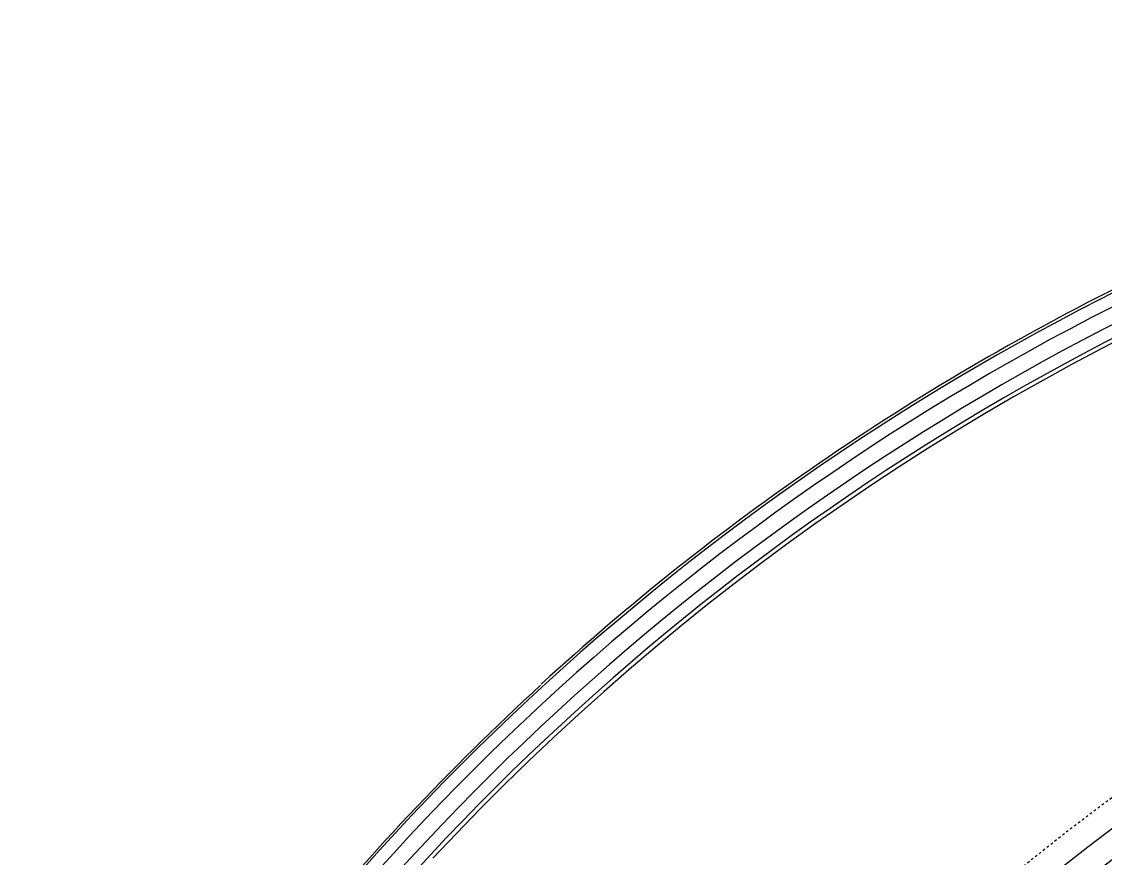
# Model space of a CAD drawing. Header units: millimetres. Extents: x 2432 to 4206, y 1282 to 1824.
# Drawn here: x 3745.22 to 3788.92, y 1618.2 to 1651.94 of the extents above; entities that cross this region are included whole.
import ezdxf

# ---------------------------------------------------------------- set-up
doc = ezdxf.new("R2010")
doc.units = ezdxf.units.MM
doc.linetypes.add('HIDDEN', pattern=[0.2, 0.1, -0.1])
doc.layers.add('21', color=7, linetype='Continuous')

msp = doc.modelspace()

# ---------------------------------------------------------------- linework, layer by layer
at = {"layer": '21', "color": 7, "linetype": 'Continuous'}
for centre, radius, start, end in [((3835.188, 1549.886), 102.057, 14.96291, 151.82661), ((3835.188, 1549.886), 101.558, 14.96291, 151.63947), ((3835.188, 1549.886), 100.92, 15.05965, 151.44394), ((3835.188, 1549.886), 100.421, 15.05965, 151.60566), ((3835.188, 1549.886), 100.256, 87.28587, 137.0506), ((3835.188, 1549.886), 102.168, 116.40103, 132.49127), ((3841.218, 1549.886), 86.816, 91.13101, 151.13064), ((3841.218, 1549.886), 85.811, 91.12889, 269.34896), ((3841.218, 1549.886), 84.503, 92.75328, 175.97781), ((3841.218, 1549.886), 83.513, 92.75328, 175.96569), ((3835.188, 1549.886), 102.152, 132.52014, 140.8918)]:
    msp.add_arc(centre, radius, start, end, dxfattribs=at)
at = {"layer": '21', "color": 8, "linetype": 'HIDDEN'}
msp.add_arc((3841.218, 1549.886), 87.821, 218.45894, 155.70987, dxfattribs=at)

doc.saveas('drawing.dxf')
